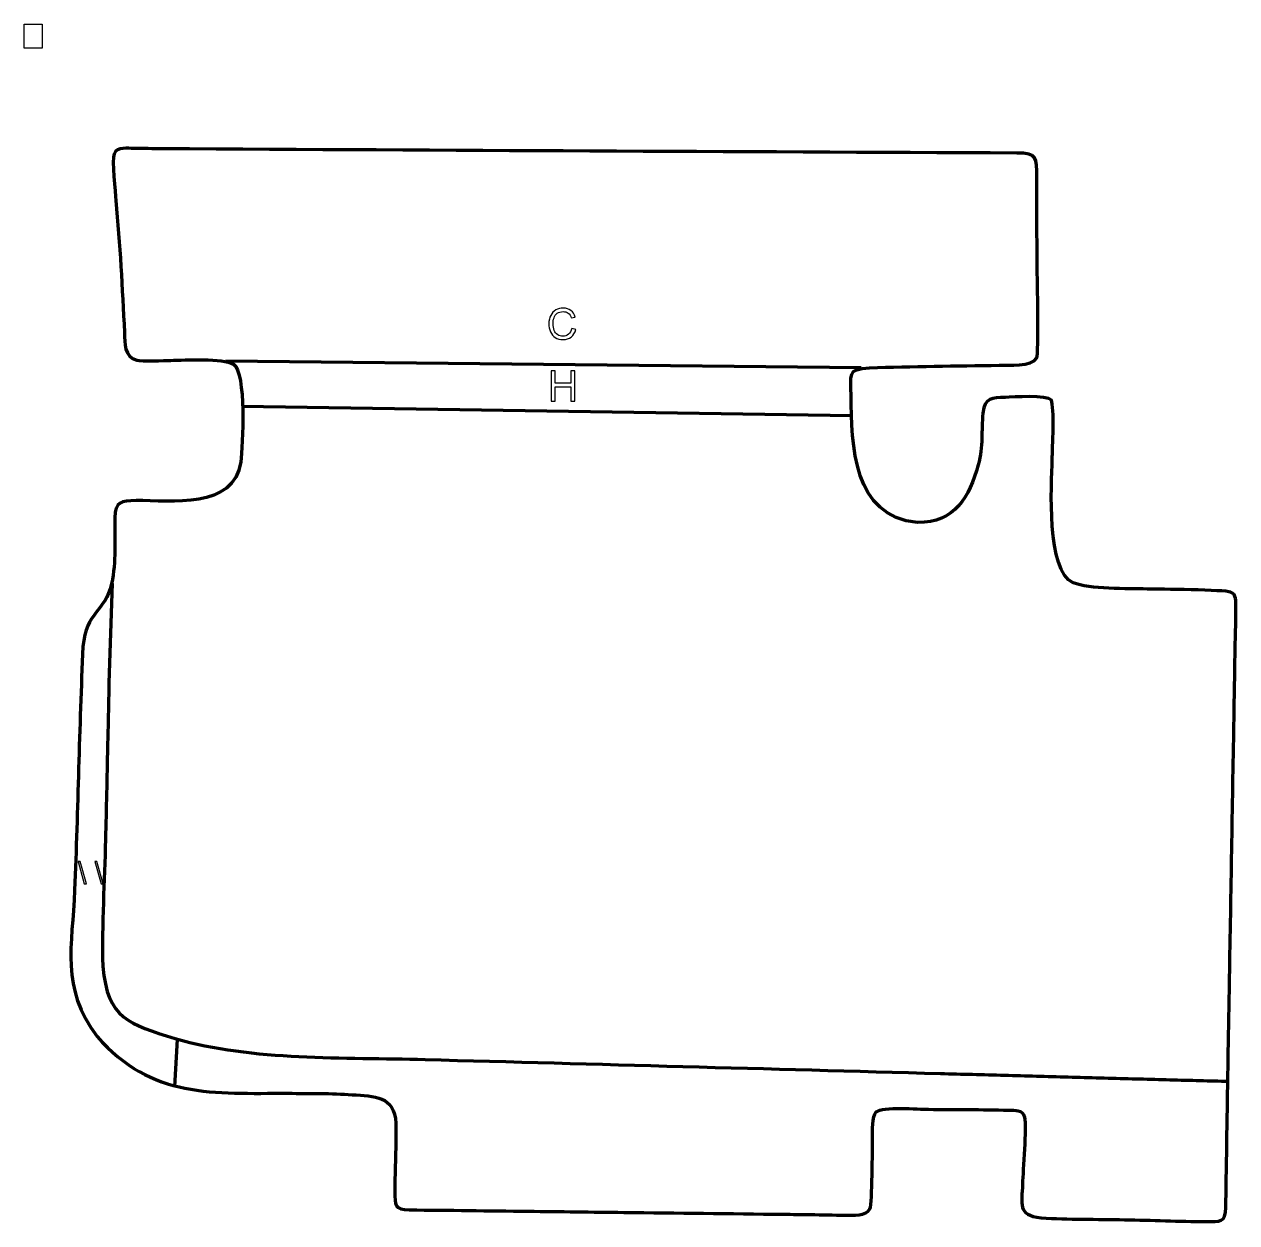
# Model space of a CAD drawing. Header units: millimetres. Extents: x 1158 to 1883, y 324 to 1041.
import ezdxf

# ---------------------------------------------------------------- set-up
doc = ezdxf.new("R2010")
doc.units = ezdxf.units.MM
doc.header["$MEASUREMENT"] = 0
doc.header["$XCLIPFRAME"] = 0
for name, color, linetype in [('layer 1', 7, 'Continuous'), ('layer 2', 7, 'Continuous'), ('layer 3', 7, 'Continuous')]:
    doc.layers.add(name, color=color, linetype=linetype)
picture_1 = doc.add_image_def('image1.jpg', size_in_pixel=(76809, 102412))

msp = doc.modelspace()

# ---------------------------------------------------------------- linework, layer by layer
at = {"layer": 'layer 2', "color": 142}
for points, knots in [([(1485.0339, 859.2114), (1485.0339, 859.2114), (1487.4507, 858.6008), (1487.4507, 858.6008), (1487.4507, 858.6008), (1486.9462, 856.6208), (1486.0388, 855.1156), (1484.7287, 854.0768), (1484.7287, 854.0768), (1483.4185, 853.038), (1481.8158, 852.5165), (1479.9206, 852.5165), (1479.9206, 852.5165), (1477.9617, 852.5165), (1476.3675, 852.9151), (1475.1379, 853.7164), (1475.1379, 853.7164), (1473.9084, 854.5135), (1472.9756, 855.671), (1472.3353, 857.1847), (1472.3353, 857.1847), (1471.6951, 858.7026), (1471.3729, 860.3265), (1471.3729, 862.0649), (1471.3729, 862.0649), (1471.3729, 863.9601), (1471.7333, 865.6137), (1472.4583, 867.0256), (1472.4583, 867.0256), (1473.1833, 868.4375), (1474.2136, 869.5102), (1475.5492, 870.2437), (1475.5492, 870.2437), (1476.8848, 870.9772), (1478.3561, 871.3418), (1479.9587, 871.3418), (1479.9587, 871.3418), (1481.7819, 871.3418), (1483.3125, 870.8797), (1484.5506, 869.9511), (1484.5506, 869.9511), (1485.7929, 869.0226), (1486.6578, 867.7209), (1487.1454, 866.0419), (1487.1454, 866.0419), (1487.1454, 866.0419), (1484.7795, 865.4822), (1484.7795, 865.4822), (1484.7795, 865.4822), (1484.3598, 866.8051), (1483.745, 867.7718), (1482.9437, 868.3739), (1482.9437, 868.3739), (1482.1423, 868.9802), (1481.1332, 869.2812), (1479.9163, 869.2812), (1479.9163, 869.2812), (1478.5214, 869.2812), (1477.3512, 868.9463), (1476.4142, 868.2764), (1476.4142, 868.2764), (1475.4771, 867.6064), (1474.8157, 866.7033), (1474.4384, 865.5755), (1474.4384, 865.5755), (1474.0568, 864.4435), (1473.866, 863.2775), (1473.866, 862.0776), (1473.866, 862.0776), (1473.866, 860.53), (1474.0907, 859.1775), (1474.5401, 858.0242), (1474.5401, 858.0242), (1474.9895, 856.8667), (1475.6891, 856.006), (1476.6389, 855.4336), (1476.6389, 855.4336), (1477.5886, 854.8612), (1478.6147, 854.5771), (1479.7213, 854.5771), (1479.7213, 854.5771), (1481.0696, 854.5771), (1482.2059, 854.9672), (1483.1387, 855.7431), (1483.1387, 855.7431), (1484.0715, 856.5233), (1484.7032, 857.6765), (1485.0339, 859.2114)], [0, 0, 0, 0, 0.04347826, 0.04347826, 0.04347826, 0.04347826, 0.08695652, 0.08695652, 0.08695652, 0.08695652, 0.13043478, 0.13043478, 0.13043478, 0.13043478, 0.17391304, 0.17391304, 0.17391304, 0.17391304, 0.2173913, 0.2173913, 0.2173913, 0.2173913, 0.26086957, 0.26086957, 0.26086957, 0.26086957, 0.30434783, 0.30434783, 0.30434783, 0.30434783, 0.34782609, 0.34782609, 0.34782609, 0.34782609, 0.39130435, 0.39130435, 0.39130435, 0.39130435, 0.43478261, 0.43478261, 0.43478261, 0.43478261, 0.47826087, 0.47826087, 0.47826087, 0.47826087, 0.52173913, 0.52173913, 0.52173913, 0.52173913, 0.56521739, 0.56521739, 0.56521739, 0.56521739, 0.60869565, 0.60869565, 0.60869565, 0.60869565, 0.65217391, 0.65217391, 0.65217391, 0.65217391, 0.69565217, 0.69565217, 0.69565217, 0.69565217, 0.73913043, 0.73913043, 0.73913043, 0.73913043, 0.7826087, 0.7826087, 0.7826087, 0.7826087, 0.82608696, 0.82608696, 0.82608696, 0.82608696, 0.86956522, 0.86956522, 0.86956522, 0.86956522, 0.91304348, 0.91304348, 0.91304348, 0.91304348, 1, 1, 1, 1]), ([(1472.6421, 815.7228), (1472.6421, 815.7228), (1472.6421, 833.9376), (1472.6421, 833.9376), (1472.6421, 833.9376), (1472.6421, 833.9376), (1475.0589, 833.9376), (1475.0589, 833.9376), (1475.0589, 833.9376), (1475.0589, 833.9376), (1475.0589, 826.4329), (1475.0589, 826.4329), (1475.0589, 826.4329), (1475.0589, 826.4329), (1484.4715, 826.4329), (1484.4715, 826.4329), (1484.4715, 826.4329), (1484.4715, 826.4329), (1484.4715, 833.9376), (1484.4715, 833.9376), (1484.4715, 833.9376), (1484.4715, 833.9376), (1486.8883, 833.9376), (1486.8883, 833.9376), (1486.8883, 833.9376), (1486.8883, 833.9376), (1486.8883, 815.7228), (1486.8883, 815.7228), (1486.8883, 815.7228), (1486.8883, 815.7228), (1484.4715, 815.7228), (1484.4715, 815.7228), (1484.4715, 815.7228), (1484.4715, 815.7228), (1484.4715, 824.2959), (1484.4715, 824.2959), (1484.4715, 824.2959), (1484.4715, 824.2959), (1475.0589, 824.2959), (1475.0589, 824.2959), (1475.0589, 824.2959), (1475.0589, 824.2959), (1475.0589, 815.7228), (1475.0589, 815.7228), (1475.0589, 815.7228), (1475.0589, 815.7228), (1472.6421, 815.7228), (1472.6421, 815.7228)], [0, 0, 0, 0, 0.07692308, 0.07692308, 0.07692308, 0.07692308, 0.15384615, 0.15384615, 0.15384615, 0.15384615, 0.23076923, 0.23076923, 0.23076923, 0.23076923, 0.30769231, 0.30769231, 0.30769231, 0.30769231, 0.38461538, 0.38461538, 0.38461538, 0.38461538, 0.46153846, 0.46153846, 0.46153846, 0.46153846, 0.53846154, 0.53846154, 0.53846154, 0.53846154, 0.61538462, 0.61538462, 0.61538462, 0.61538462, 0.69230769, 0.69230769, 0.69230769, 0.69230769, 0.76923077, 0.76923077, 0.76923077, 0.76923077, 0.84615385, 0.84615385, 0.84615385, 0.84615385, 1, 1, 1, 1]), ([(1193.4913, 526.9963), (1193.4913, 526.9963), (1189.7466, 540.3831), (1189.7466, 540.3831), (1189.7466, 540.3831), (1189.7466, 540.3831), (1191.0189, 540.3831), (1191.0189, 540.3831), (1191.0189, 540.3831), (1191.0189, 540.3831), (1194.7636, 526.9963), (1194.7636, 526.9963), (1194.7636, 526.9963), (1194.7636, 526.9963), (1193.4913, 526.9963), (1193.4913, 526.9963)], [0, 0, 0, 0, 0.2, 0.2, 0.2, 0.2, 0.4, 0.4, 0.4, 0.4, 0.6, 0.6, 0.6, 0.6, 1, 1, 1, 1]), ([(1203.5435, 526.9963), (1203.5435, 526.9963), (1199.7988, 540.3831), (1199.7988, 540.3831), (1199.7988, 540.3831), (1199.7988, 540.3831), (1201.0711, 540.3831), (1201.0711, 540.3831), (1201.0711, 540.3831), (1201.0711, 540.3831), (1204.8158, 526.9963), (1204.8158, 526.9963), (1204.8158, 526.9963), (1204.8158, 526.9963), (1203.5435, 526.9963), (1203.5435, 526.9963)], [0, 0, 0, 0, 0.2, 0.2, 0.2, 0.2, 0.4, 0.4, 0.4, 0.4, 0.6, 0.6, 0.6, 0.6, 1, 1, 1, 1])]:
    msp.add_open_spline(points, degree=3, knots=knots, dxfattribs=at)
at = {"layer": 'layer 2', "color": 142, "lineweight": 158}
for points in [[(1278.1539, 839.8067), (1278.1539, 839.8067), (1658.1102, 835.8317), (1658.1102, 835.8317)], [(1287.7304, 812.7768), (1287.7304, 812.7768), (1652.5832, 807.1267), (1652.5832, 807.1267)], [(1249.0447, 433.8772), (1249.0447, 433.8772), (1247.435, 405.8159), (1247.435, 405.8159)]]:
    msp.add_open_spline(points, degree=3, dxfattribs=at)
msp.add_open_spline([(1210.0526, 706.6637), (1210.0526, 706.6637), (1208.2356, 647.2868), (1208.2356, 647.2868), (1208.2356, 647.2868), (1208.0959, 640.9123), (1207.9561, 634.5377), (1207.8163, 628.1632), (1207.8163, 628.1632), (1207.6766, 621.7887), (1207.5369, 615.4141), (1207.3972, 609.0397), (1207.3972, 609.0397), (1206.9919, 590.5535), (1206.5866, 572.0674), (1206.1814, 553.5812), (1206.1814, 553.5812), (1205.5431, 528.452), (1203.901, 502.8237), (1204.5282, 477.7339), (1204.5282, 477.7339), (1207.3742, 446.0542), (1220.155, 443.1805), (1247.7361, 434.523), (1247.7361, 434.523), (1294.5029, 421.0558), (1348.8466, 423.3023), (1397.4065, 421.9825), (1397.4065, 421.9825), (1500.1642, 419.1898), (1602.9219, 416.3998), (1705.6797, 413.6085), (1705.6797, 413.6085), (1718.4051, 413.2628), (1731.1305, 412.9171), (1743.8559, 412.5714), (1743.8559, 412.5714), (1756.5812, 412.2258), (1769.3067, 411.88), (1782.032, 411.5344), (1782.032, 411.5344), (1794.7575, 411.1887), (1807.4828, 410.843), (1820.2083, 410.4974), (1820.2083, 410.4974), (1826.2529, 410.3331), (1832.2974, 410.169), (1838.3419, 410.0047), (1838.3419, 410.0047), (1844.3865, 409.8406), (1850.4311, 409.6763), (1856.4757, 409.5121), (1856.4757, 409.5121), (1862.202, 409.3566), (1867.9285, 409.2011), (1873.6549, 409.0455), (1873.6549, 409.0455), (1873.6549, 409.0455), (1876.5182, 408.9677), (1876.5182, 408.9677)], degree=3, knots=[0, 0, 0, 0, 0.0625, 0.0625, 0.0625, 0.0625, 0.125, 0.125, 0.125, 0.125, 0.1875, 0.1875, 0.1875, 0.1875, 0.25, 0.25, 0.25, 0.25, 0.3125, 0.3125, 0.3125, 0.3125, 0.375, 0.375, 0.375, 0.375, 0.4375, 0.4375, 0.4375, 0.4375, 0.5, 0.5, 0.5, 0.5, 0.5625, 0.5625, 0.5625, 0.5625, 0.625, 0.625, 0.625, 0.625, 0.6875, 0.6875, 0.6875, 0.6875, 0.75, 0.75, 0.75, 0.75, 0.8125, 0.8125, 0.8125, 0.8125, 0.875, 0.875, 0.875, 0.875, 1, 1, 1, 1], dxfattribs=at)
at = {"layer": 'layer 3', "color": 242, "lineweight": 158}
msp.add_open_spline([(1876.3029, 333.375), (1876.141, 324.3214), (1872.9334, 324.9636), (1864.5059, 325.0274), (1864.5059, 325.0274), (1848.3456, 325.1734), (1831.9047, 325.8059), (1815.7048, 326.1604), (1815.7048, 326.1604), (1799.2672, 326.5013), (1782.1107, 326.2425), (1765.7796, 327.196), (1765.7796, 327.196), (1751.2831, 329.2353), (1754.3927, 335.2597), (1754.6946, 347.6248), (1754.6946, 347.6248), (1754.9279, 355.7147), (1757.0717, 381.509), (1755.9237, 387.4444), (1755.9237, 387.4444), (1754.5517, 392.2704), (1750.5157, 391.5286), (1746.2447, 391.6475), (1746.2447, 391.6475), (1730.4279, 392.0875), (1714.2693, 391.9884), (1698.4018, 392.1686), (1698.4018, 392.1686), (1692.7286, 392.2948), (1670.7449, 393.9145), (1667.2337, 390.5713), (1667.2337, 390.5713), (1664.3999, 387.8731), (1665.0599, 379.102), (1664.9913, 375.1189), (1664.9913, 375.1189), (1664.8859, 368.8741), (1664.8859, 336.1291), (1663.4147, 332.7225), (1663.4147, 332.7225), (1661.3989, 328.0549), (1652.945, 328.8831), (1648.6882, 328.8843), (1648.6882, 328.8843), (1641.7174, 328.8862), (1634.7753, 329.1073), (1627.8111, 329.2094), (1627.8111, 329.2094), (1622.4091, 329.275), (1617.0071, 329.3409), (1611.605, 329.4051), (1611.605, 329.4051), (1579.8244, 329.7823), (1548.0438, 330.1594), (1516.2632, 330.5366), (1516.2632, 330.5366), (1497.1949, 330.7628), (1478.1266, 330.9892), (1459.0582, 331.2155), (1459.0582, 331.2155), (1435.3269, 331.4978), (1411.6042, 331.8419), (1387.8715, 331.9886), (1387.8715, 331.9886), (1378.9788, 332.1649), (1379.2747, 334.6746), (1379.2447, 343.1392), (1379.2447, 343.1392), (1379.2498, 356.5873), (1380.1169, 370.5289), (1379.811, 383.8466), (1379.811, 383.8466), (1379.0205, 400.4946), (1367.0012, 399.9107), (1353.697, 400.9218), (1353.697, 400.9218), (1341.4021, 401.8093), (1327.9345, 401.57), (1315.4973, 401.757), (1315.4973, 401.757), (1270.7035, 401.845), (1233.5127, 398.4408), (1201.15, 435.7489), (1201.15, 435.7489), (1178.9753, 464.7121), (1186.2964, 489.9737), (1187.7082, 523.3218), (1187.7082, 523.3218), (1189.6912, 571.8323), (1190.4377, 620.4043), (1192.6708, 668.8968), (1192.6708, 668.8968), (1194.5322, 689.9645), (1205.7872, 689.3865), (1209.846, 706.461), (1209.846, 706.461), (1212.6117, 720.4519), (1211.4158, 732.1074), (1211.6934, 746.0048), (1211.6934, 746.0048), (1212.1033, 756.0076), (1215.4125, 755.8259), (1224.5149, 756.3134), (1224.5149, 756.3134), (1245.163, 756.2673), (1282.9805, 750.9017), (1287.0626, 779.4237), (1287.0626, 779.4237), (1288.1725, 789.3512), (1290.5246, 832.4345), (1282.7168, 837.8658), (1282.7168, 837.8658), (1276.2394, 841.743), (1253.7658, 840.2263), (1245.3051, 840.1178), (1245.3051, 840.1178), (1241.623, 840.0665), (1227.4728, 839.5129), (1224.9345, 840.1601), (1224.9345, 840.1601), (1217.1515, 842.6461), (1217.7865, 849.9722), (1217.469, 856.8456), (1217.469, 856.8456), (1216.2437, 883.2503), (1214.7484, 909.377), (1212.3928, 935.7091), (1212.3928, 935.7091), (1212.0014, 940.085), (1209.8252, 960.359), (1211.2904, 963.6486), (1211.2904, 963.6486), (1213.1772, 967.8849), (1219.4482, 966.9283), (1223.2084, 966.8434), (1223.2084, 966.8434), (1228.92, 966.8185), (1234.6314, 966.6616), (1240.3442, 966.6231), (1240.3442, 966.6231), (1410.6409, 965.7473), (1580.942, 964.7782), (1751.2396, 964.1447), (1751.2396, 964.1447), (1763.7546, 964.0981), (1762.9987, 961.5668), (1763.2213, 949.4401), (1763.2213, 949.4401), (1763.4342, 937.8479), (1763.2585, 925.972), (1763.3392, 914.3239), (1763.3392, 914.3239), (1763.381, 908.298), (1763.4227, 902.2721), (1763.4644, 896.2462), (1763.4644, 896.2462), (1763.5403, 889.2112), (1764.5643, 844.3075), (1763.1898, 841.6708), (1763.1898, 841.6708), (1760.3848, 836.29), (1746.2363, 837.237), (1740.6956, 837.1836), (1740.6956, 837.1836), (1714.8863, 836.9114), (1688.8527, 836.4577), (1663.0536, 835.7439), (1663.0536, 835.7439), (1649.6135, 835.0284), (1651.9946, 831.2147), (1652.2134, 819.137), (1652.2134, 819.137), (1652.4239, 789.4601), (1653.2454, 746.5803), (1691.9324, 743.1231), (1691.9324, 743.1231), (1714.1081, 742.965), (1722.8657, 758.2898), (1728.1629, 777.609), (1728.1629, 777.609), (1731.297, 789.0391), (1729.8773, 797.4635), (1731.0204, 808.5949), (1731.0204, 808.5949), (1731.9814, 817.9537), (1736.3722, 817.6638), (1744.4212, 817.958), (1744.4212, 817.958), (1748.8639, 818.147), (1769.7192, 819.5733), (1771.9232, 816.3831), (1771.9232, 816.3831), (1773.879, 811.7824), (1772.5924, 787.9905), (1772.4499, 780.8045), (1772.4499, 780.8045), (1772.0223, 765.4767), (1768.8313, 714.0319), (1785.0155, 707.1255), (1785.0155, 707.1255), (1794.473, 703.0895), (1817.8805, 703.6851), (1829.1729, 703.337), (1829.1729, 703.337), (1836.3652, 703.1944), (1875.6515, 702.9214), (1879.1411, 701.51), (1879.1411, 701.51), (1882.8235, 700.0207), (1882.2633, 696.1321), (1882.3372, 692.6053), (1882.3372, 692.6053), (1882.4661, 686.4501), (1882.1476, 680.2474), (1882.0129, 674.0898), (1882.0129, 674.0898), (1881.6971, 655.6476), (1881.3812, 637.2055), (1881.0653, 618.7633), (1881.0653, 618.7633), (1880.1939, 567.8885), (1879.3225, 517.0137), (1878.4511, 466.1388), (1878.4511, 466.1388), (1878.1298, 447.3787), (1877.8084, 428.6185), (1877.4871, 409.8585), (1877.4871, 409.8585), (1877.1604, 390.7805), (1876.6297, 352.4531), (1876.3029, 333.375)], degree=3, knots=[0, 0, 0, 0, 0.01694915, 0.01694915, 0.01694915, 0.01694915, 0.03389831, 0.03389831, 0.03389831, 0.03389831, 0.05084746, 0.05084746, 0.05084746, 0.05084746, 0.06779661, 0.06779661, 0.06779661, 0.06779661, 0.08474576, 0.08474576, 0.08474576, 0.08474576, 0.10169492, 0.10169492, 0.10169492, 0.10169492, 0.11864407, 0.11864407, 0.11864407, 0.11864407, 0.13559322, 0.13559322, 0.13559322, 0.13559322, 0.15254237, 0.15254237, 0.15254237, 0.15254237, 0.16949153, 0.16949153, 0.16949153, 0.16949153, 0.18644068, 0.18644068, 0.18644068, 0.18644068, 0.20338983, 0.20338983, 0.20338983, 0.20338983, 0.22033898, 0.22033898, 0.22033898, 0.22033898, 0.23728814, 0.23728814, 0.23728814, 0.23728814, 0.25423729, 0.25423729, 0.25423729, 0.25423729, 0.27118644, 0.27118644, 0.27118644, 0.27118644, 0.28813559, 0.28813559, 0.28813559, 0.28813559, 0.30508475, 0.30508475, 0.30508475, 0.30508475, 0.3220339, 0.3220339, 0.3220339, 0.3220339, 0.33898305, 0.33898305, 0.33898305, 0.33898305, 0.3559322, 0.3559322, 0.3559322, 0.3559322, 0.37288136, 0.37288136, 0.37288136, 0.37288136, 0.38983051, 0.38983051, 0.38983051, 0.38983051, 0.40677966, 0.40677966, 0.40677966, 0.40677966, 0.42372881, 0.42372881, 0.42372881, 0.42372881, 0.44067797, 0.44067797, 0.44067797, 0.44067797, 0.45762712, 0.45762712, 0.45762712, 0.45762712, 0.47457627, 0.47457627, 0.47457627, 0.47457627, 0.49152542, 0.49152542, 0.49152542, 0.49152542, 0.50847458, 0.50847458, 0.50847458, 0.50847458, 0.52542373, 0.52542373, 0.52542373, 0.52542373, 0.54237288, 0.54237288, 0.54237288, 0.54237288, 0.55932203, 0.55932203, 0.55932203, 0.55932203, 0.57627119, 0.57627119, 0.57627119, 0.57627119, 0.59322034, 0.59322034, 0.59322034, 0.59322034, 0.61016949, 0.61016949, 0.61016949, 0.61016949, 0.62711864, 0.62711864, 0.62711864, 0.62711864, 0.6440678, 0.6440678, 0.6440678, 0.6440678, 0.66101695, 0.66101695, 0.66101695, 0.66101695, 0.6779661, 0.6779661, 0.6779661, 0.6779661, 0.69491525, 0.69491525, 0.69491525, 0.69491525, 0.71186441, 0.71186441, 0.71186441, 0.71186441, 0.72881356, 0.72881356, 0.72881356, 0.72881356, 0.74576271, 0.74576271, 0.74576271, 0.74576271, 0.76271186, 0.76271186, 0.76271186, 0.76271186, 0.77966102, 0.77966102, 0.77966102, 0.77966102, 0.79661017, 0.79661017, 0.79661017, 0.79661017, 0.81355932, 0.81355932, 0.81355932, 0.81355932, 0.83050847, 0.83050847, 0.83050847, 0.83050847, 0.84745763, 0.84745763, 0.84745763, 0.84745763, 0.86440678, 0.86440678, 0.86440678, 0.86440678, 0.88135593, 0.88135593, 0.88135593, 0.88135593, 0.89830508, 0.89830508, 0.89830508, 0.89830508, 0.91525424, 0.91525424, 0.91525424, 0.91525424, 0.93220339, 0.93220339, 0.93220339, 0.93220339, 0.94915254, 0.94915254, 0.94915254, 0.94915254, 0.96610169, 0.96610169, 0.96610169, 0.96610169, 1, 1, 1, 1], dxfattribs=at)

# ---------------------------------------------------------------- pictures from other files: only their frames are drawn
at = {"layer": 'layer 1', "color": 0}
image = msp.add_image(picture_1, insert=(1146.0159, 10.1252), size_in_units=(773.3493, 1031.1324), dxfattribs=at)
image.set_boundary_path([(1146.016, 10.125), (2212.816, 1432.525)])
image.dxf.flags = 3

doc.saveas('drawing.dxf')
